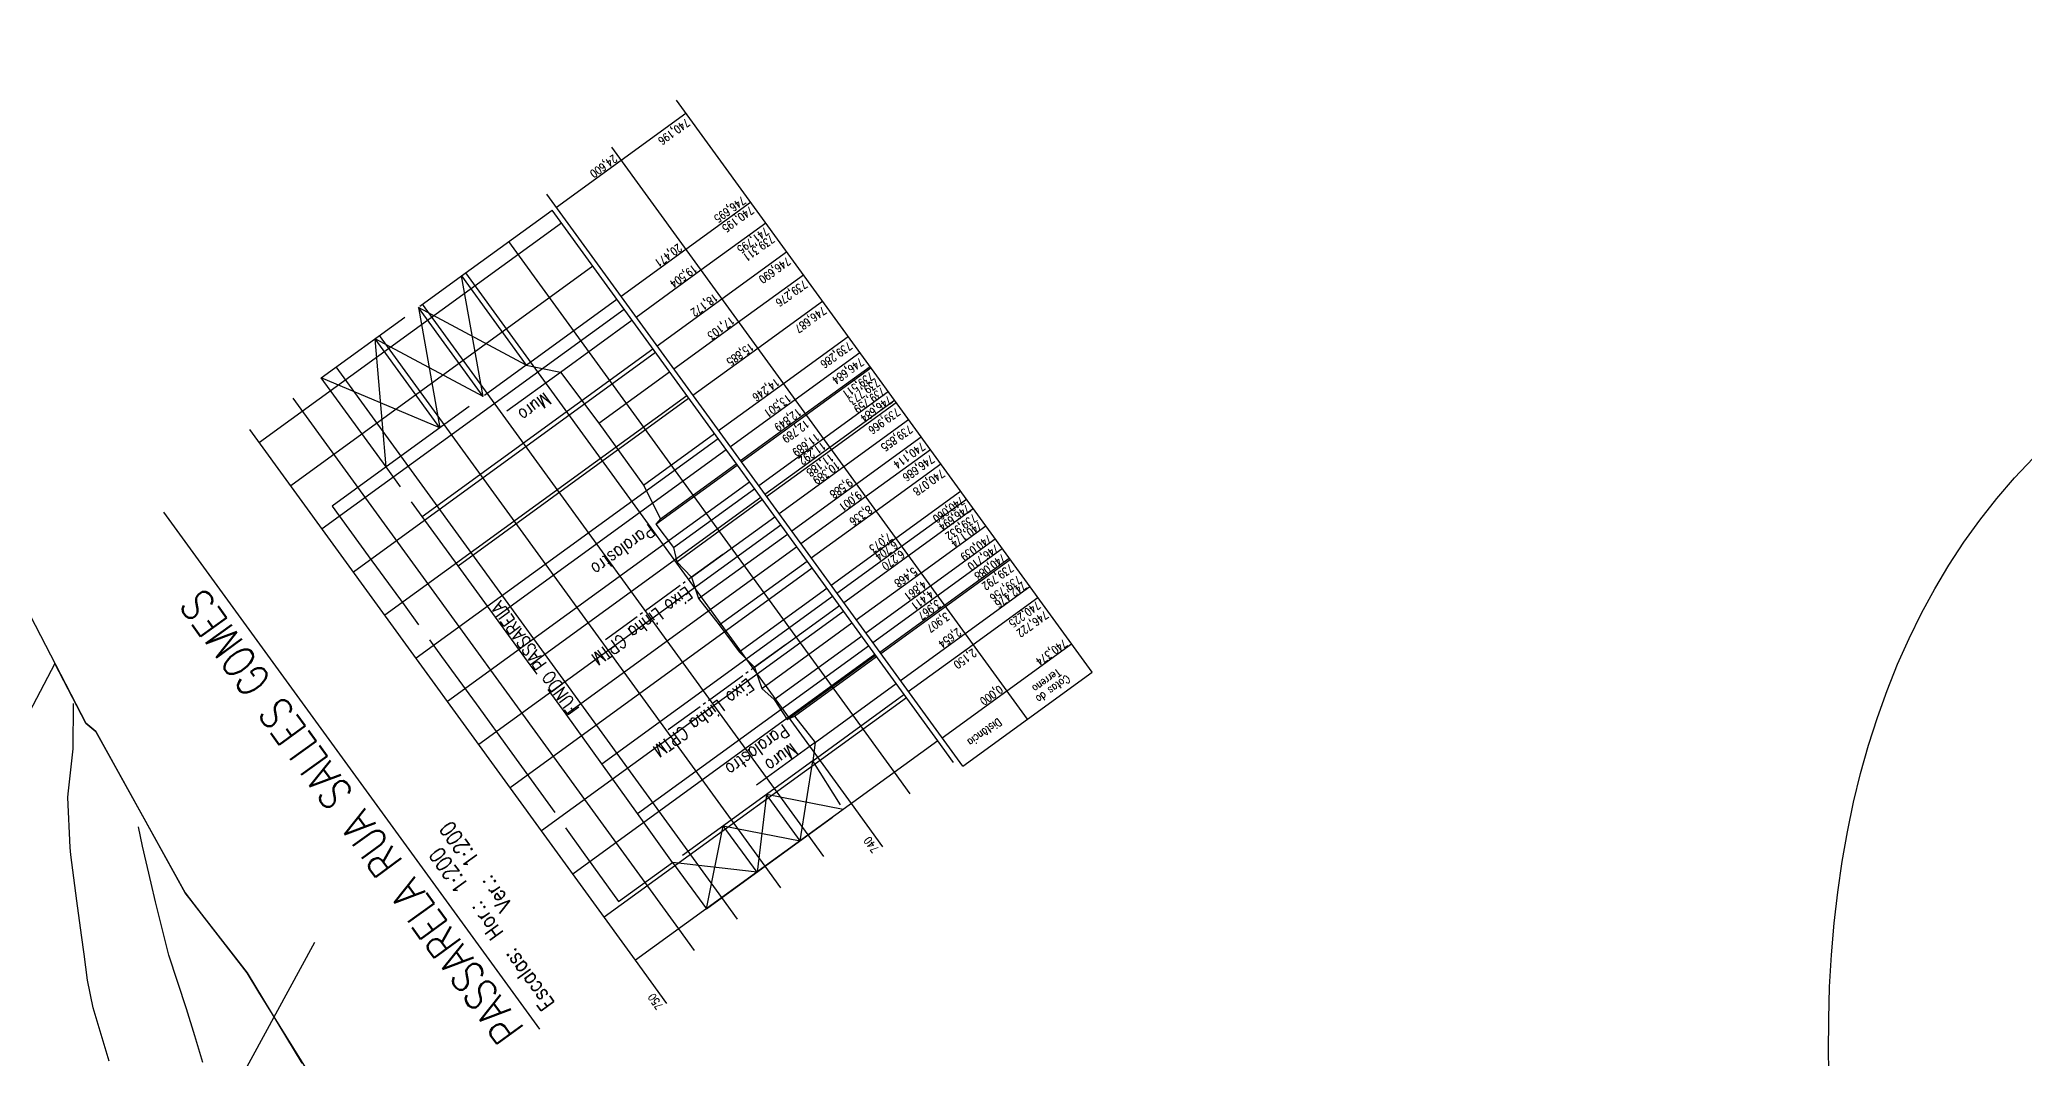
# Model space of a CAD drawing. Header units: metres. Extents: x 318500 to 325275, y 7408834 to 7428799.
# Drawn here: x 320775.7 to 320850.1, y 7410100.4 to 7410138.6 of the extents above; entities that cross this region are included whole.
import ezdxf

# ---------------------------------------------------------------- set-up
doc = ezdxf.new("R2010")
doc.units = ezdxf.units.M
doc.header["$MEASUREMENT"] = 0
for name, pattern in [('CONTINUO', [0]), ('TRACEJADO', [8.7, 8, -0.7]), ('TRACO-PONTO', [1.88, 1.6, -0.14, 0, -0.14])]:
    doc.linetypes.add(name, pattern=pattern)
for name, color, linetype in [('Area', 45, 'Continuous'), ('Curvas de Nivel 1m', 11, 'Continuous'), ('Curvas de Nivel 5m', 15, 'Continuous'), ('DETALHES', 45, 'Continuous'), ('Edificações', 30, 'Continuous'), ('TEXTO', 45, 'Continuous')]:
    doc.layers.add(name, color=color, linetype=linetype)
doc.styles.add('ROMANS', font='romans', dxfattribs={"height": 0.2})

msp = doc.modelspace()

# ---------------------------------------------------------------- linework, layer by layer
at = {"layer": 'Area'}
msp.add_lwpolyline([(320774.991, 7410117.726), (320777.459, 7410112.958), (320777.828, 7410112.646), (320781.181, 7410106.606), (320781.791, 7410105.798), (320783.508, 7410103.606), (320785.561, 7410100.212)], dxfattribs=at)
at = {"layer": 'Curvas de Nivel 1m', "elevation": 741, "flags": 128}
msp.add_lwpolyline([(320781.844, 7410100.24), (320781.538, 7410101.232), (320781.23, 7410102.25), (320780.57, 7410104.26), (320780.067, 7410106.265), (320779.909, 7410106.959), (320779.578, 7410108.357), (320779.43, 7410109.07)], dxfattribs=at)
at = {"layer": 'Curvas de Nivel 5m', "elevation": 740, "flags": 128}
msp.add_lwpolyline([(320778.328, 7410100.283), (320778.256, 7410100.542), (320777.737, 7410102.292), (320777.523, 7410103.328), (320777.394, 7410104.298), (320777.294, 7410105.016), (320777.122, 7410106.302), (320776.889, 7410108.032), (320776.865, 7410108.306), (320776.782, 7410110.174), (320776.793, 7410110.308), (320776.976, 7410111.996), (320777, 7410113.7)], dxfattribs=at)
at = {"layer": 'DETALHES'}
msp.add_ellipse((320897.85, 7410070.353), major_axis=(-45.87, 53.955), ratio=0.564028, dxfattribs=at)
at = {"layer": 'Edificações'}
msp.add_lwpolyline([(320789.7, 7410093.595), (320783.949, 7410102.877), (320783.508, 7410103.606), (320781.405, 7410106.311), (320781.181, 7410106.606), (320779.653, 7410109.359), (320777.828, 7410112.646), (320777.459, 7410112.958), (320776.3, 7410115.198), (320776.3, 7410115.198), (320770.251, 7410103.699), (320769.431, 7410101.892), (320765.407, 7410103.793), (320763.722, 7410098.797)], dxfattribs=at)
at = {"layer": 'TEXTO', "linetype": 'TRACEJADO', "flags": 128}
for points in [[(320788.711, 7410122.574), (320786.284, 7410125.914), (320791.542, 7410129.734), (320793.97, 7410126.394)], [(320799.458, 7410107.736), (320800.722, 7410105.996), (320805.858, 7410109.728), (320804.714, 7410111.555)]]:
    msp.add_lwpolyline(points, close=True, dxfattribs=at)
for points in [[(320788.711, 7410122.574), (320786.692, 7410121.1), (320788.047, 7410119.244), (320789.393, 7410117.396), (320790.795, 7410115.47), (320792.092, 7410113.686), (320793.435, 7410111.834), (320794.774, 7410109.978), (320796.107, 7410108.115), (320797.428, 7410106.277), (320799.458, 7410107.736)], [(320799.458, 7410107.736), (320798.139, 7410109.572), (320796.804, 7410111.436), (320795.46, 7410113.299), (320794.115, 7410115.154), (320792.817, 7410116.941), (320791.413, 7410118.868), (320790.067, 7410120.717), (320788.711, 7410122.574)]]:
    msp.add_lwpolyline(points, dxfattribs=at)
at = {"layer": 'TEXTO', "linetype": 'TRACO-PONTO', "flags": 128}
for points in [[(320801.337, 7410119.285), (320800.171, 7410118.438), (320796.935, 7410116.086)], [(320803.696, 7410115.907), (320802.53, 7410115.06), (320799.294, 7410112.709)]]:
    msp.add_lwpolyline(points, dxfattribs=at)
at = {"layer": 'TEXTO', "linetype": 'CONTINUO'}
for points in [[(320815.188, 7410114.875, 0), (320799.6, 7410136.33, 0)], [(320797.526, 7410134.081, 0), (320799.953, 7410135.845, 0)], [(320795.099, 7410132.318, 0), (320797.526, 7410134.081, 0)], [(320812.761, 7410113.112, 0), (320797.173, 7410134.567, 0)], [(320810.334, 7410111.348, 0), (320794.746, 7410132.803, 0)], [(320799.953, 7410130.741, 0), (320802.38, 7410132.504, 0)], [(320795.289, 7410131.715, 147.2), (320783.963, 7410123.486, 0)], [(320791.542, 7410129.734, 148.039), (320794.937, 7410132.2, 0)], [(320809.396, 7410112.299, 147.2), (320794.937, 7410132.2, 147.2)], [(320800.521, 7410129.959, 0), (320802.948, 7410131.722, 0)], [(320807.778, 7410111.123, 147.6), (320793.319, 7410131.025, 147.6)], [(320797.526, 7410128.978, 0), (320799.953, 7410130.741, 0)], [(320801.304, 7410128.881, 0), (320803.731, 7410130.644, 0)], [(320796.465, 7410130.097, 147.2), (320785.139, 7410121.868, 0)], [(320792.351, 7410125.218, 0), (320791.542, 7410129.734, 148.039)], [(320806.16, 7410109.947, 148), (320791.701, 7410129.849, 148)], [(320798.094, 7410128.195, 0), (320800.521, 7410129.959, 0)], [(320801.932, 7410128.016, 0), (320804.359, 7410129.779, 0)], [(320804.542, 7410108.772, 148.4), (320790.083, 7410128.674, 148.4)], [(320793.97, 7410126.394, 148.039), (320797.364, 7410128.86, 0)], [(320798.877, 7410127.118, 0), (320801.304, 7410128.881, 0)], [(320802.648, 7410127.031, 0), (320805.075, 7410128.794, 0)], [(320797.641, 7410128.479, 147.2), (320786.314, 7410120.25, 0)], [(320793.97, 7410126.394, 148.039), (320789.924, 7410128.558, 0)], [(320792.351, 7410125.218, 0), (320789.924, 7410128.558, 0)], [(320789.924, 7410128.558, 0), (320790.733, 7410124.042, 0)], [(320795.253, 7410126.131, 147.862), (320797.932, 7410128.078, 0)], [(320799.505, 7410126.253, 0), (320801.932, 7410128.016, 0)], [(320790.733, 7410124.042, 0), (320788.306, 7410127.383, 0)], [(320792.351, 7410125.218, 0), (320788.306, 7410127.383, 0)], [(320788.711, 7410122.574, 149.339), (320788.306, 7410127.383, 0)], [(320802.924, 7410107.596, 148.8), (320788.465, 7410127.498, 148.8)], [(320803.612, 7410125.705, 0), (320806.039, 7410127.468, 0)], [(320798.816, 7410126.861, 147.2), (320787.49, 7410118.632, 0)], [(320790.067, 7410120.717, 149.338), (320798.715, 7410127, 0)], [(320800.221, 7410125.267, 0), (320802.648, 7410127.031, 0)], [(320804.049, 7410125.102, 0), (320806.476, 7410126.865, 0)], [(320790.733, 7410124.042, 0), (320786.284, 7410125.914, 0)], [(320801.306, 7410106.421, 149.2), (320786.847, 7410126.323, 149.2)], [(320793.244, 7410124.671, 148.359), (320795.253, 7410126.131, 147.862)], [(320793.97, 7410126.394, 148.039), (320795.253, 7410126.131, 147.862), (320796.693, 7410124.21, 147.855), (320798.364, 7410121.892, 147.857), (320799.003, 7410120.63, 147.902), (320798.827, 7410120.427, 147.955), (320799.485, 7410119.546, 147.952), (320799.612, 7410119.019, 147.993), (320800.171, 7410118.438, 147.971), (320800.432, 7410117.637, 148.023), (320801.197, 7410116.646, 148.016), (320801.954, 7410115.634, 148.012), (320802.53, 7410115.06, 147.986), (320802.805, 7410114.269, 148.035), (320803.271, 7410113.857, 148.008), (320803.757, 7410113.105, 148.018), (320804.032, 7410113.231, 147.958), (320804.798, 7410112.238, 147.951), (320804.714, 7410111.555, 148.045)], [(320796.693, 7410124.21, 147.855), (320799.343, 7410126.135, 0)], [(320801.184, 7410123.941, 0), (320803.612, 7410125.705, 0)], [(320804.433, 7410124.575, 0), (320806.86, 7410126.338, 0)], [(320804.468, 7410124.526, 0), (320806.895, 7410126.289, 0)], [(320799.688, 7410105.245, 149.6), (320785.229, 7410125.147, 149.6)], [(320799.992, 7410125.243, 147.2), (320788.665, 7410117.014, 0)], [(320791.413, 7410118.868, 149.337), (320800.059, 7410125.15, 0)], [(320801.622, 7410123.339, 0), (320804.049, 7410125.102, 0)], [(320805.115, 7410123.636, 0), (320807.542, 7410125.399, 0)], [(320805.348, 7410123.315, 0), (320807.775, 7410125.078, 0)], [(320805.409, 7410123.231, 0), (320807.836, 7410124.994, 0)], [(320802.006, 7410122.811, 0), (320804.433, 7410124.575, 0)], [(320802.041, 7410122.763, 0), (320804.468, 7410124.526, 0)], [(320805.879, 7410122.584, 0), (320808.306, 7410124.348, 0)], [(320798.07, 7410104.07, 148), (320783.611, 7410123.971, 148)], [(320801.167, 7410123.625, 147.2), (320789.841, 7410115.396, 0)], [(320798.364, 7410121.892, 147.857), (320801.023, 7410123.824, 0)], [(320802.687, 7410121.873, 0), (320805.115, 7410123.636, 0)], [(320806.349, 7410121.936, 0), (320808.777, 7410123.7, 0)], [(320792.817, 7410116.941, 149.337), (320801.461, 7410123.221, 0)], [(320799.003, 7410120.63, 147.902), (320801.844, 7410122.694, 0)], [(320802.921, 7410121.552, 0), (320805.348, 7410123.315, 0)], [(320802.982, 7410121.467, 0), (320805.409, 7410123.231, 0)], [(320806.694, 7410121.461, 0), (320809.122, 7410123.225, 0)], [(320807.085, 7410120.923, 0), (320809.512, 7410122.687, 0)], [(320802.343, 7410122.007, 147.2), (320791.017, 7410113.778, 0)], [(320798.827, 7410120.427, 147.955), (320801.879, 7410122.645, 0)], [(320803.452, 7410120.821, 0), (320805.879, 7410122.584, 0)], [(320803.922, 7410120.173, 0), (320806.349, 7410121.936, 0)], [(320794.115, 7410115.154, 149.337), (320802.759, 7410121.434, 0)], [(320799.485, 7410119.546, 147.952), (320802.526, 7410121.755, 0)], [(320799.612, 7410119.019, 147.993), (320802.82, 7410121.35, 0)], [(320804.267, 7410119.698, 0), (320806.694, 7410121.461, 0)], [(320807.828, 7410119.902, 0), (320810.255, 7410121.665, 0)], [(320808.045, 7410119.603, 0), (320810.472, 7410121.367, 0)], [(320794.473, 7410101.487, 0), (320780.381, 7410120.883, 0)], [(320800.171, 7410118.438, 147.971), (320803.29, 7410120.703, 0)], [(320804.658, 7410119.16, 0), (320807.085, 7410120.923, 0)], [(320808.3, 7410119.252, 0), (320810.727, 7410121.015, 0)], [(320803.518, 7410120.389, 147.2), (320792.192, 7410112.16, 0)], [(320800.432, 7410117.637, 148.023), (320803.761, 7410120.055, 0)], [(320805.401, 7410118.138, 0), (320807.828, 7410119.902, 0)], [(320808.771, 7410118.603, 0), (320811.198, 7410120.367, 0)], [(320809.128, 7410118.112, 0), (320811.555, 7410119.875, 0)], [(320795.46, 7410113.299, 149.337), (320804.106, 7410119.581, 0)], [(320801.197, 7410116.646, 148.016), (320804.497, 7410119.043, 0)], [(320805.618, 7410117.84, 0), (320808.045, 7410119.603, 0)], [(320805.873, 7410117.489, 0), (320808.3, 7410119.252, 0)], [(320809.392, 7410117.748, 0), (320811.819, 7410119.511, 0)], [(320809.653, 7410117.389, 0), (320812.08, 7410119.152, 0)], [(320809.689, 7410117.34, 0), (320812.116, 7410119.104, 0)], [(320804.694, 7410118.771, 147.2), (320793.368, 7410110.542, 0)], [(320806.344, 7410116.84, 0), (320808.771, 7410118.603, 0)], [(320796.804, 7410111.436, 149.339), (320805.456, 7410117.722, 0)], [(320801.954, 7410115.634, 148.012), (320805.239, 7410118.021, 0)], [(320806.701, 7410116.349, 0), (320809.128, 7410118.112, 0)], [(320806.965, 7410115.985, 0), (320809.392, 7410117.748, 0)], [(320810.425, 7410116.327, 0), (320812.852, 7410118.09, 0)], [(320810.721, 7410115.919, 0), (320813.148, 7410117.682, 0)], [(320805.87, 7410117.153, 147.2), (320794.543, 7410108.924, 0)], [(320802.53, 7410115.06, 147.986), (320805.711, 7410117.371, 0)], [(320807.226, 7410115.626, 0), (320809.653, 7410117.389, 0)], [(320807.262, 7410115.577, 0), (320809.689, 7410117.34, 0)], [(320802.805, 7410114.269, 148.035), (320806.182, 7410116.722, 0)], [(320803.271, 7410113.857, 148.008), (320806.539, 7410116.231, 0)], [(320807.998, 7410114.563, 0), (320810.425, 7410116.327, 0)], [(320807.045, 7410115.535, 147.2), (320795.719, 7410107.306, 0)], [(320798.139, 7410109.572, 149.342), (320806.804, 7410115.867, 0)], [(320803.757, 7410113.105, 148.018), (320807.065, 7410115.508, 0)], [(320804.032, 7410113.231, 147.958), (320807.1, 7410115.459, 0)], [(320808.294, 7410114.156, 0), (320810.721, 7410115.919, 0)], [(320811.985, 7410114.18, 0), (320814.412, 7410115.943, 0)], [(320812.761, 7410113.112, 0), (320815.188, 7410114.875, 0)], [(320808.221, 7410113.917, 147.2), (320796.894, 7410105.688, 0)], [(320804.714, 7410111.555, 148.045), (320808.133, 7410114.038, 0)], [(320804.798, 7410112.238, 147.951), (320807.836, 7410114.446, 0)], [(320809.558, 7410112.416, 0), (320811.985, 7410114.18, 0)], [(320810.334, 7410111.348, 0), (320812.761, 7410113.112, 0)], [(320809.396, 7410112.299, 147.2), (320798.07, 7410104.07, 0)], [(320809.984, 7410111.49, 147.2), (320809.396, 7410112.299, 147.2)], [(320800.722, 7410105.996, 0), (320801.358, 7410109.116, 0), (320804.24, 7410108.552, 0), (320804.714, 7410111.555, 148.045)], [(320804.798, 7410112.238, 147.951), (320802.597, 7410110.639, 148.495)], [(320808.366, 7410110.314, 147.6), (320807.778, 7410111.123, 147.6)], [(320805.858, 7410109.728, 148.075), (320802.976, 7410110.291, 0), (320802.622, 7410107.376, 0), (320799.458, 7410107.736, 149.344)], [(320804.24, 7410108.552, 0), (320802.976, 7410110.291, 0)], [(320807.336, 7410108.329, 148), (320806.16, 7410109.947, 148)], [(320802.622, 7410107.376, 0), (320801.358, 7410109.116, 0)], [(320805.13, 7410107.963, 148.4), (320804.542, 7410108.772, 148.4)], [(320803.512, 7410106.787, 148.8), (320802.924, 7410107.596, 148.8)], [(320801.894, 7410105.612, 149.2), (320801.306, 7410106.421, 149.2)], [(320800.276, 7410104.436, 149.6), (320799.688, 7410105.245, 149.6)], [(320688.039, 7409924.635, 0), (320786.041, 7410104.745, 0)], [(320799.246, 7410102.452, 148), (320798.07, 7410104.07, 148)]]:
    msp.add_polyline3d(points, dxfattribs=at)

# ---------------------------------------------------------------- texts
at = {"layer": 'TEXTO', "style": 'ROMANS', "width": 0.8}
for s, height, rotation, p in [('740,196', 0.3, 216, (320799.964, 7410135.659)), ('24,600', 0.3, 216, (320797.243, 7410134.301)), ('746,695', 0.3, 216, (320802.059, 7410132.741)), ('740,195', 0.3, 216, (320802.362, 7410132.373)), ('20,471', 0.3, 216, (320799.67, 7410130.96)), ('741,795', 0.3, 216, (320802.927, 7410131.588)), ('739,311', 0.3, 216, (320803.142, 7410131.293)), ('746,690', 0.3, 216, (320803.742, 7410130.459)), ('19,504', 0.3, 216, (320800.238, 7410130.178)), ('739,276', 0.3, 216, (320804.37, 7410129.594)), ('18,172', 0.3, 216, (320801.021, 7410129.1)), ('17,103', 0.3, 216, (320801.649, 7410128.235)), ('746,687', 0.3, 216, (320805.086, 7410128.609)), ('15,885', 0.3, 216, (320802.365, 7410127.25)), ('739,286', 0.3, 216, (320806.05, 7410127.283)), ('746,684', 0.3, 216, (320806.487, 7410126.68)), ('14,246', 0.3, 216, (320803.329, 7410125.924)), ('739,511', 0.3, 216, (320806.871, 7410126.153)), ('739,773', 0.3, 216, (320807.094, 7410125.906)), ('Muro', 0.5, 216, (320794.661, 7410125.388, 148.05)), ('13,501', 0.3, 216, (320803.766, 7410125.321)), ('739,759', 0.3, 216, (320807.3, 7410125.588)), ('746,684', 0.3, 216, (320807.549, 7410125.255)), ('12,849', 0.3, 216, (320804.15, 7410124.794)), ('12,789', 0.3, 216, (320804.447, 7410124.356)), ('739,966', 0.3, 216, (320807.847, 7410124.809)), ('11,689', 0.3, 216, (320804.832, 7410123.855)), ('11,292', 0.3, 216, (320805.065, 7410123.534)), ('739,855', 0.3, 216, (320808.317, 7410124.163)), ('740,114', 0.3, 216, (320808.787, 7410123.515)), ('11,188', 0.3, 216, (320805.362, 7410123.097)), ('10,389', 0.3, 216, (320805.596, 7410122.804)), ('746,686', 0.3, 216, (320809.132, 7410123.04)), ('9,588', 0.3, 216, (320806.066, 7410122.156)), ('740,078', 0.3, 216, (320809.523, 7410122.502)), ('9,001', 0.3, 216, (320806.412, 7410121.681)), ('740,060', 0.3, 216, (320810.266, 7410121.48)), ('8,336', 0.3, 216, (320806.802, 7410121.143)), ('746,694', 0.3, 216, (320810.483, 7410121.181)), ('739,932', 0.3, 216, (320810.738, 7410120.83)), ('740,174', 0.3, 216, (320810.945, 7410120.548)), ('Paralastro', 0.5, 216, (320798.566, 7410120.466, 148.051)), ('7,073', 0.3, 216, (320807.545, 7410120.121)), ('6,704', 0.3, 216, (320807.762, 7410119.822)), ('740,039', 0.3, 216, (320811.301, 7410120.057)), ('6,270', 0.3, 216, (320808.017, 7410119.471)), ('746,710', 0.3, 216, (320811.566, 7410119.693)), ('740,088', 0.3, 216, (320811.827, 7410119.333)), ('5,468', 0.3, 216, (320808.488, 7410118.823)), ('4,861', 0.3, 216, (320808.845, 7410118.331)), ('739,792', 0.3, 216, (320812.104, 7410118.954)), ('739,756', 0.3, 216, (320812.398, 7410118.523)), ('742,476', 0.3, 216, (320812.587, 7410118.296)), ('PASSARELA RUA SALLES GOMES', 1.2, 126, (320793.928, 7410101.509, 149.238)), ('FUNDO PASSARELA', 0.5, 126, (320795.982, 7410113.521, 149.238)), ('Eixo Linha CPTM', 0.5, 216, (320799.969, 7410118.11, 148.214)), ('4,411', 0.3, 216, (320809.109, 7410117.967)), ('3,967', 0.3, 216, (320809.37, 7410117.608)), ('740,225', 0.3, 216, (320813.114, 7410117.557)), ('3,907', 0.3, 216, (320809.701, 7410117.132)), ('746,722', 0.3, 216, (320813.406, 7410117.195)), ('2,654', 0.3, 216, (320810.142, 7410116.546)), ('740,374', 0.3, 216, (320814.119, 7410116.134)), ('2,150', 0.3, 216, (320810.711, 7410115.769)), ('Eixo Linha CPTM', 0.5, 216, (320802.274, 7410114.664, 148.214)), ('Terreno', 0.3, 216, (320813.874, 7410115.025)), ('Cotas do', 0.3, 216, (320814.229, 7410114.789)), ('0,000', 0.3, 216, (320811.702, 7410114.399)), ('Distância', 0.3, 216, (320811.654, 7410113.165)), ('Paralastro', 0.5, 216, (320803.604, 7410112.95, 148.051)), ('Muro', 0.5, 216, (320803.912, 7410112.243, 148.05)), ('Ver.:  1:200', 0.6, 126, (320793.465, 7410106.166, 149.238)), ('740', 0.3, 126, (320807.209, 7410108.238)), ('Escalas:  Hor.:  1:200', 0.6, 126, (320795.057, 7410102.46, 149.238)), ('750', 0.3, 126, (320799.119, 7410102.36, 150.02))]:
    msp.add_text(s, height=height, rotation=rotation, dxfattribs=at).set_placement(p)

doc.saveas('drawing.dxf')
